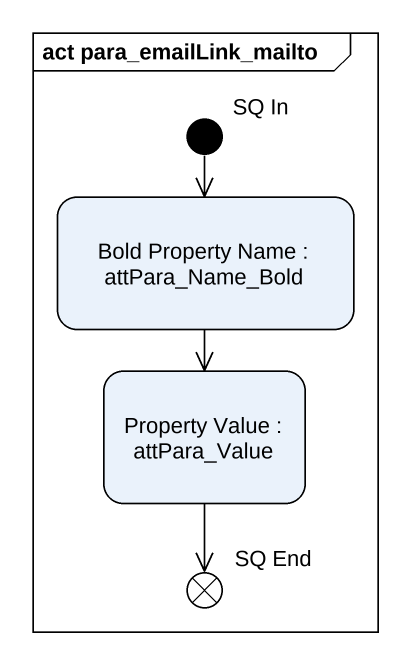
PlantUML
@startuml
mainframe act para_emailLink_mailto
hide empty description
state "SQ In" as SQ_In <<start>>
state "Bold Property Name : attPara_Name_Bold" as Bold_Property_Name
state "Property Value : attPara_Value" as Property_Value
state "SQ End" as SQ_End <<end>>
SQ_In --> Bold_Property_Name
Bold_Property_Name --> Property_Value
Property_Value --> SQ_End
@enduml
